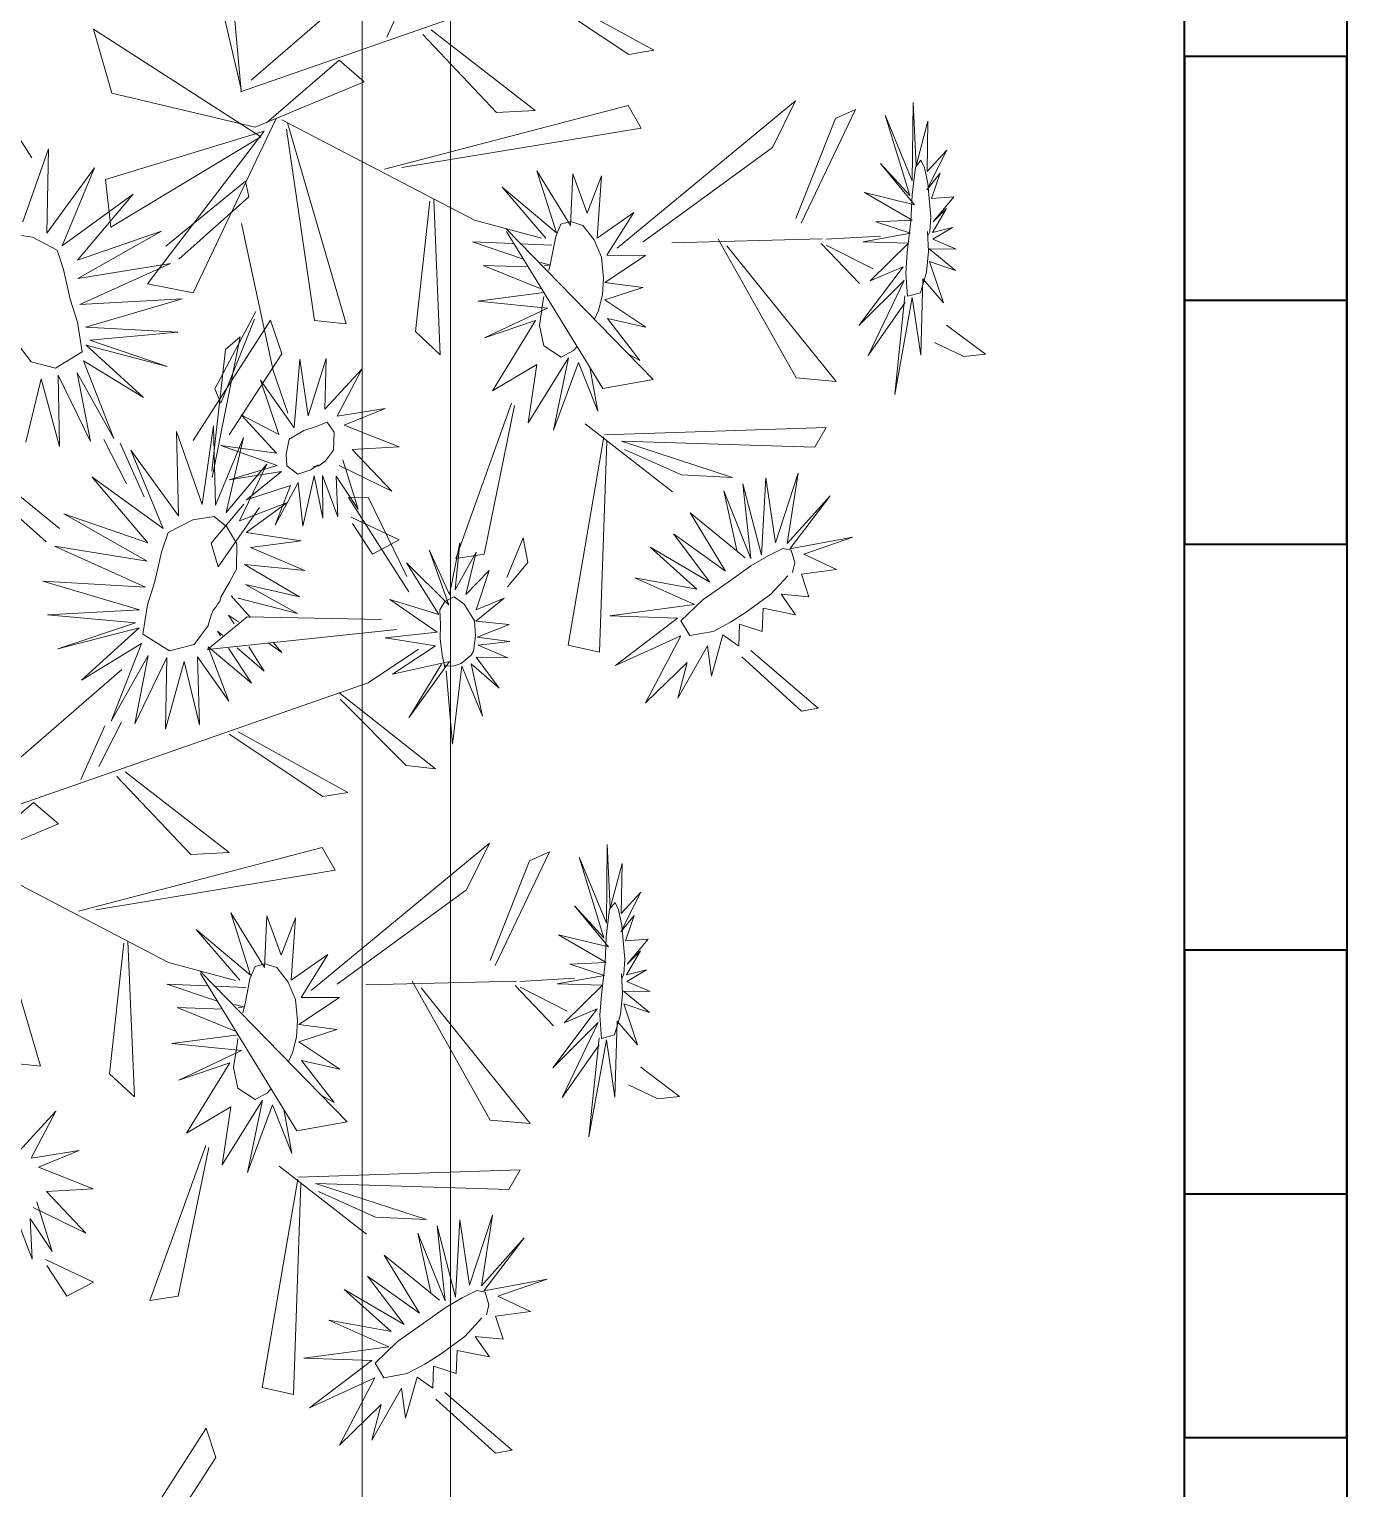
# Model space of a CAD drawing. Header units: inches. Extents: x -422522 to 22891, y -2973 to 414515.
# Drawn here: x 19936.92 to 19978.32, y 4500.09 to 4545.96 of the extents above; entities that cross this region are included whole.
import ezdxf

# ---------------------------------------------------------------- set-up
doc = ezdxf.new("R2010")
doc.units = ezdxf.units.IN
doc.header["$MEASUREMENT"] = 0
doc.layers.get('0').update_dxf_attribs({"lineweight": 40})
doc.layers.add('ARREDAMENTO', color=8, linetype='Continuous', lineweight=13)

msp = doc.modelspace()

# ---------------------------------------------------------------- linework, layer by layer
for p, q in [((19973.21722, 4417.46211), (19973.21722, 4557.85847)), ((19973.21722, 4537.44029), (19978.32267, 4537.44029)), ((19973.21722, 4509.36029), (19978.32267, 4509.36029))]:
    msp.add_line(p, q)
msp.add_lwpolyline([(19788.34874, 5106.85792), (19978.32267, 5106.68393), (19978.32267, 4396.68393), (19328.32267, 4396.68393)])
for points in [[(19973.21722, 4545.09847), (19973.21722, 4529.78211), (19978.32267, 4529.78211), (19978.32267, 4545.09847)], [(19973.21722, 4517.01847), (19973.21722, 4501.70211), (19978.32267, 4501.70211), (19978.32267, 4517.01847)]]:
    msp.add_lwpolyline(points, close=True)
at = {"layer": 'ARREDAMENTO', "linetype": 'Continuous'}
for p, q in [((19942.20789, 4549.9024, -27.27667), (19943.58, 4544.07642, -27.27667)), ((19943.57481, 4544.00945, -27.27667), (19943.1103, 4549.23961, -27.27667)), ((19949.44683, 4549.16571, -27.27667), (19943.89445, 4544.35514, -27.27667)), ((19957.18688, 4548.74042, -27.27667), (19943.55658, 4543.99067, -27.27667)), ((19948.15787, 4545.70863, -27.27667), (19948.9074, 4547.38864, -27.27667)), ((19955.76325, 4545.16586, -27.27667), (19952.81121, 4547.12621, -27.27667)), ((19953.0934, 4547.20532, -27.27667), (19956.54349, 4545.30063, -27.27667)), ((19938.94001, 4545.95888, -27.27667), (19939.51192, 4543.94738, -27.27667)), ((19944.20019, 4542.57983, -27.27667), (19938.94001, 4545.95888, -27.27667)), ((19949.54837, 4545.94437, -27.27667), (19952.81548, 4543.40706, -27.27667)), ((19937.00045, 4541.92005, -27.27667), (19934.57367, 4545.69979, -27.27667)), ((19951.60593, 4543.34599, -27.27667), (19949.28585, 4545.79631, -27.27667)), ((19946.66243, 4544.98253, -27.27667), (19944.37639, 4543.01759, -27.27667)), ((19947.44689, 4544.30863, -27.27667), (19946.66243, 4544.98253, -27.27667)), ((19956.54349, 4545.30063, -27.27667), (19955.76325, 4545.16586, -27.27667)), ((19944.02287, 4542.88331, -27.27667), (19947.44689, 4544.30863, -27.27667)), ((19939.51192, 4543.94738, -27.27667), (19944.02287, 4542.88331, -27.27667)), ((19960.99467, 4543.70553, -27.27667), (19955.3926, 4539.07869, -27.27667)), ((19960.27607, 4542.23788, -27.27667), (19960.99467, 4543.70553, -27.27667)), ((19964.69248, 4543.65924, -27.27667), (19964.66797, 4541.19129, -27.27667)), ((19964.79129, 4541.66475, -27.27667), (19964.69248, 4543.65924, -27.27667)), ((19944.67998, 4543.1557, -27.27667), (19942.07129, 4537.67897, -27.27667)), ((19955.73942, 4543.56434, -27.27667), (19948.07907, 4541.56488, -27.27667)), ((19952.81548, 4543.40706, -27.27667), (19951.60593, 4543.34599, -27.27667)), ((19956.14442, 4542.85242, -27.27667), (19955.73942, 4543.56434, -27.27667)), ((19962.25062, 4543.15352, -27.27667), (19961.01157, 4540.01594, -27.27667)), ((19961.1753, 4539.86173, -27.27667), (19962.88324, 4543.43453, -27.27667)), ((19962.88324, 4543.43453, -27.27667), (19962.25062, 4543.15352, -27.27667)), ((19963.81411, 4543.25936, -27.27667), (19964.5889, 4540.72927, -27.27667)), ((19964.66797, 4541.19129, -27.27667), (19963.81411, 4543.25936, -27.27667)), ((19944.29787, 4542.76097, -27.27667), (19939.31038, 4541.24125, -27.27667)), ((19940.63713, 4537.95855, -27.27667), (19944.29787, 4542.76097, -27.27667)), ((19950.90797, 4539.95761, -27.27667), (19944.8525, 4543.11535, -27.27667)), ((19945.88572, 4536.80367, -27.27667), (19945.00481, 4542.81385, -27.27667)), ((19945.02877, 4543.0141, -27.27667), (19946.88168, 4536.69944, -27.27667)), ((19948.62644, 4541.60999, -27.27667), (19956.14442, 4542.85242, -27.27667)), ((19965.16012, 4543.0703, -27.27667), (19964.79129, 4541.66475, -27.27667)), ((19965.13021, 4541.48903, -27.27667), (19965.16012, 4543.0703, -27.27667)), ((19939.47836, 4539.73938, -27.27667), (19944.20019, 4542.57983, -27.27667)), ((19956.20678, 4539.27462, -27.27667), (19960.27607, 4542.23788, -27.27667)), ((19937.52287, 4542.19637, -27.27667), (19936.7217, 4539.90428, -27.27667)), ((19937.46869, 4539.55129, -27.27667), (19937.52287, 4542.19637, -27.27667)), ((19965.1229, 4540.91692, -27.27667), (19965.75151, 4542.16294, -27.27667)), ((19965.75151, 4542.16294, -27.27667), (19965.13021, 4541.48903, -27.27667)), ((19938.96586, 4541.6077, -27.27667), (19937.46869, 4539.55129, -27.27667)), ((19937.95155, 4539.15085, -27.27667), (19938.96586, 4541.6077, -27.27667)), ((19952.86791, 4541.51402, -27.27667), (19953.48929, 4539.55859, -27.27667)), ((19953.92191, 4539.79395, -27.27667), (19952.86791, 4541.51402, -27.27667)), ((19953.99834, 4541.41641, -27.27667), (19953.92191, 4539.79395, -27.27667)), ((19954.44672, 4540.1815, -27.27667), (19953.99834, 4541.41641, -27.27667)), ((19954.8966, 4541.35665, -27.27667), (19954.44672, 4540.1815, -27.27667)), ((19954.76301, 4539.3951, -27.27667), (19954.8966, 4541.35665, -27.27667)), ((19963.67129, 4541.73671, -27.27667), (19964.73372, 4540.44416, -27.27667)), ((19964.5889, 4540.72927, -27.27667), (19963.67129, 4541.73671, -27.27667)), ((19965.5463, 4541.43183, -27.27667), (19965.1229, 4540.91692, -27.27667)), ((19965.27437, 4540.63625, -27.27667), (19965.5463, 4541.43183, -27.27667)), ((19939.31038, 4541.24125, -27.27667), (19939.47836, 4539.73938, -27.27667)), ((19943.70914, 4541.18743, -27.27667), (19941.20666, 4539.14733, -27.27667)), ((19943.82295, 4540.69095, -27.27667), (19943.70914, 4541.18743, -27.27667)), ((19951.77634, 4540.99618, -27.27667), (19953.15503, 4539.39534, -27.27667)), ((19953.48929, 4539.55859, -27.27667), (19951.77634, 4540.99618, -27.27667)), ((19940.18533, 4540.77257, -27.27667), (19937.95155, 4539.15085, -27.27667)), ((19938.42976, 4538.70284, -27.27667), (19940.18533, 4540.77257, -27.27667)), ((19941.62353, 4538.73505, -27.27667), (19943.82295, 4540.69095, -27.27667)), ((19949.05498, 4536.45671, -27.27667), (19949.50704, 4540.55807, -27.27667)), ((19949.62819, 4540.60932, -27.27667), (19949.83528, 4535.72921, -27.27667)), ((19963.1676, 4540.82461, -27.27667), (19964.65882, 4539.95703, -27.27667)), ((19964.73372, 4540.44416, -27.27667), (19963.1676, 4540.82461, -27.27667)), ((19965.97748, 4540.69128, -27.27667), (19965.27437, 4540.63625, -27.27667)), ((19965.32276, 4539.90552, -27.27667), (19965.97748, 4540.69128, -27.27667)), ((19950.90797, 4539.95761, -27.27667), (19953.01432, 4539.39, -27.27667)), ((19955.92026, 4540.20165, -27.27667), (19954.76301, 4539.3951, -27.27667)), ((19955.07386, 4538.85808, -27.27667), (19955.92026, 4540.20165, -27.27667)), ((19964.65882, 4539.95703, -27.27667), (19963.52304, 4539.90567, -27.27667)), ((19965.30282, 4539.56842, -27.27667), (19965.73848, 4540.32141, -27.27667)), ((19965.73848, 4540.32141, -27.27667), (19965.32276, 4539.90552, -27.27667)), ((19941.06997, 4539.61512, -27.27667), (19938.42976, 4538.70284, -27.27667)), ((19938.44951, 4538.12511, -27.27667), (19941.06997, 4539.61512, -27.27667)), ((19944.5842, 4535.23385, -27.27667), (19943.58747, 4539.85852, -27.27667)), ((19956.52617, 4534.95232, -27.27667), (19951.90531, 4539.68425, -27.27667)), ((19951.91599, 4539.60748, -27.27667), (19954.94507, 4534.66845, -27.27667)), ((19953.62794, 4539.83172, -27.27667), (19953.46166, 4539.44129, -27.27667)), ((19953.93769, 4539.91727, -27.27667), (19953.62794, 4539.83172, -27.27667)), ((19954.31767, 4539.79314, -27.27667), (19953.93769, 4539.91727, -27.27667)), ((19954.67199, 4539.33739, -27.27667), (19954.31767, 4539.79314, -27.27667)), ((19964.60852, 4539.54763, -27.27667), (19963.12196, 4539.2795, -27.27667)), ((19963.52304, 4539.90567, -27.27667), (19964.60852, 4539.54763, -27.27667)), ((19965.9272, 4539.72413, -27.27667), (19965.30282, 4539.56842, -27.27667)), ((19965.31129, 4539.35861, -27.27667), (19965.9272, 4539.72413, -27.27667)), ((19952.11347, 4539.22293, -27.27667), (19950.85119, 4539.27526, -27.27667)), ((19952.45032, 4538.73629, -27.27667), (19950.85119, 4539.27526, -27.27667)), ((19952.33252, 4539.21381, -27.27667), (19953.33561, 4539.17223, -27.27667)), ((19953.46166, 4539.44129, -27.27667), (19953.31414, 4538.65593, -27.27667)), ((19954.90177, 4538.79173, -27.27667), (19954.67199, 4539.33739, -27.27667)), ((19961.84017, 4539.37231, -27.27667), (19957.11145, 4539.2473, -27.27667)), ((19961.01595, 4535.00338, -27.27667), (19958.56796, 4539.36339, -27.27667)), ((19958.84449, 4539.15336, -27.27667), (19962.27078, 4534.8926, -27.27667)), ((19963.01136, 4537.96776, -27.27667), (19961.80382, 4539.2269, -27.27667)), ((19961.94779, 4539.35724, -27.27667), (19963.67097, 4539.45931, -27.27667)), ((19961.95872, 4539.17449, -27.27667), (19963.4402, 4538.42627, -27.27667)), ((19963.12196, 4539.2795, -27.27667), (19964.54744, 4539.23865, -27.27667)), ((19964.54744, 4539.23865, -27.27667), (19963.34254, 4538.0573, -27.27667)), ((19965.20145, 4539.05841, -27.27667), (19966.04174, 4539.04804, -27.27667)), ((19966.02712, 4538.38183, -27.27667), (19965.20145, 4539.05841, -27.27667)), ((19966.04174, 4539.04804, -27.27667), (19965.31129, 4539.35861, -27.27667)), ((19941.35791, 4538.59991, -27.27667), (19938.44951, 4538.12511, -27.27667)), ((19938.50461, 4537.30738, -27.27667), (19941.35791, 4538.59991, -27.27667)), ((19952.98303, 4538.63251, -27.27667), (19953.26246, 4538.5607, -27.27667)), ((19953.26246, 4538.5607, -27.27667), (19953.10231, 4538.52883, -27.27667)), ((19953.24402, 4538.37443, -27.27667), (19953.31414, 4538.65593, -27.27667)), ((19954.96214, 4538.13472, -27.27667), (19954.90177, 4538.79173, -27.27667)), ((19955.0013, 4538.00223, -27.27667), (19956.28574, 4538.85368, -27.27667)), ((19956.28574, 4538.85368, -27.27667), (19955.07386, 4538.85808, -27.27667)), ((19965.2137, 4538.65909, -27.27667), (19966.02712, 4538.38183, -27.27667)), ((19965.64528, 4537.36575, -27.27667), (19965.2137, 4538.65909, -27.27667)), ((19952.60206, 4538.48891, -27.27667), (19951.18362, 4538.53746, -27.27667)), ((19953.03031, 4537.79057, -27.27667), (19951.18362, 4538.53746, -27.27667)), ((19954.92752, 4537.60958, -27.27667), (19954.96214, 4538.13472, -27.27667)), ((19964.37845, 4538.49481, -27.27667), (19962.98568, 4536.64582, -27.27667)), ((19963.34254, 4538.0573, -27.27667), (19964.37845, 4538.49481, -27.27667)), ((19964.93609, 4535.71769, -27.27667), (19965.00433, 4538.11265, -27.27667)), ((19965.00433, 4538.11265, -27.27667), (19965.64528, 4537.36575, -27.27667)), ((19942.07129, 4537.67897, -27.27667), (19940.63713, 4537.95855, -27.27667)), ((19953.09431, 4537.68622, -27.27667), (19951.01573, 4537.41008, -27.27667)), ((19956.19511, 4537.84484, -27.27667), (19955.0013, 4538.00223, -27.27667)), ((19955.00864, 4537.45886, -27.27667), (19956.19511, 4537.84484, -27.27667)), ((19962.98568, 4536.64582, -27.27667), (19964.41299, 4538.06387, -27.27667)), ((19964.41299, 4538.06387, -27.27667), (19963.28427, 4535.71141, -27.27667)), ((19941.72849, 4537.49015, -27.27667), (19938.50461, 4537.30738, -27.27667)), ((19938.69372, 4536.59448, -27.27667), (19941.72849, 4537.49015, -27.27667)), ((19951.01573, 4537.41008, -27.27667), (19953.20048, 4537.19075, -27.27667)), ((19953.20048, 4537.19075, -27.27667), (19951.22939, 4536.25815, -27.27667)), ((19953.06095, 4537.38584, -27.27667), (19952.9546, 4536.6522, -27.27667)), ((19953.08705, 4537.5628, -27.27667), (19953.06095, 4537.38584, -27.27667)), ((19954.80271, 4537.11631, -27.27667), (19954.92752, 4537.60958, -27.27667)), ((19956.29008, 4536.59759, -27.27667), (19955.00864, 4537.45886, -27.27667)), ((19963.28427, 4535.71141, -27.27667), (19964.44574, 4537.3692, -27.27667)), ((19964.43766, 4537.58393, -27.27667), (19964.11622, 4534.47663, -27.27667)), ((19964.11622, 4534.47663, -27.27667), (19964.66818, 4537.5262, -27.27667)), ((19964.66818, 4537.5262, -27.27667), (19964.93609, 4535.71769, -27.27667)), ((19942.07288, 4533.03997, -27.27667), (19944.49966, 4536.81971, -27.27667)), ((19944.0336, 4537.08885, -27.27667), (19942.74929, 4534.6621, -27.27667)), ((19942.94004, 4534.2094, -27.27667), (19943.99822, 4536.84899, -27.27667)), ((19944.49966, 4536.81971, -27.27667), (19944.85217, 4535.75487, -27.27667)), ((19946.88168, 4536.69944, -27.27667), (19945.88572, 4536.80367, -27.27667)), ((19951.22939, 4536.25815, -27.27667), (19952.83047, 4536.80625, -27.27667)), ((19952.83047, 4536.80625, -27.27667), (19951.47771, 4534.59558, -27.27667)), ((19954.67852, 4536.84437, -27.27667), (19954.80271, 4537.11631, -27.27667)), ((19955.08668, 4536.87016, -27.27667), (19956.29008, 4536.59759, -27.27667)), ((19956.10996, 4535.5509, -27.27667), (19955.08668, 4536.87016, -27.27667)), ((19941.58444, 4536.43476, -27.27667), (19938.69372, 4536.59448, -27.27667)), ((19938.81749, 4536.18643, -27.27667), (19941.58444, 4536.43476, -27.27667)), ((19943.54516, 4536.29047, -27.27667), (19942.66591, 4531.87697, -27.27667)), ((19943.08248, 4535.89081, -27.27667), (19943.54516, 4536.29047, -27.27667)), ((19949.83528, 4535.72921, -27.27667), (19949.05498, 4536.45671, -27.27667)), ((19952.9546, 4536.6522, -27.27667), (19953.08411, 4536.00965, -27.27667)), ((19965.74668, 4536.66423, -27.27667), (19966.96413, 4535.74792, -27.27667)), ((19938.7041, 4536.02946, -27.27667), (19941.25736, 4535.36526, -27.27667)), ((19940.51352, 4534.38455, -27.27667), (19938.7041, 4536.02946, -27.27667)), ((19941.25736, 4535.36526, -27.27667), (19938.81749, 4536.18643, -27.27667)), ((19942.65918, 4532.07183, -27.27667), (19943.08248, 4535.89081, -27.27667)), ((19953.08411, 4536.00965, -27.27667), (19953.63167, 4535.65345, -27.27667)), ((19953.63167, 4535.65345, -27.27667), (19954.01896, 4535.86244, -27.27667)), ((19954.13409, 4535.99075, -27.27667), (19954.01896, 4535.86244, -27.27667)), ((19966.28888, 4535.67224, -27.27667), (19965.361, 4536.11475, -27.27667)), ((19938.62508, 4535.53822, -27.27667), (19940.51352, 4534.38455, -27.27667)), ((19939.57573, 4533.09916, -27.27667), (19938.62508, 4535.53822, -27.27667)), ((19944.85217, 4535.75487, -27.27667), (19943.19875, 4533.20857, -27.27667)), ((19945.24809, 4533.43757, -27.27667), (19945.42313, 4535.58651, -27.27667)), ((19945.42313, 4535.58651, -27.27667), (19945.68676, 4533.80766, -27.27667)), ((19945.68676, 4533.80766, -27.27667), (19946.24494, 4535.61033, -27.27667)), ((19946.24494, 4535.61033, -27.27667), (19946.20505, 4534.01677, -27.27667)), ((19951.47771, 4534.59558, -27.27667), (19952.86511, 4535.41916, -27.27667)), ((19952.59973, 4533.59229, -27.27667), (19953.86488, 4535.6304, -27.27667)), ((19952.86511, 4535.41916, -27.27667), (19952.59973, 4533.59229, -27.27667)), ((19953.86488, 4535.6304, -27.27667), (19953.39163, 4533.3566, -27.27667)), ((19953.39163, 4533.3566, -27.27667), (19954.17496, 4535.48185, -27.27667)), ((19954.17496, 4535.48185, -27.27667), (19954.78635, 4533.95546, -27.27667)), ((19955.73728, 4535.76019, -27.27667), (19956.10996, 4535.5509, -27.27667)), ((19966.96413, 4535.74792, -27.27667), (19966.28888, 4535.67224, -27.27667)), ((19936.80667, 4532.98545, -27.27667), (19937.28858, 4534.96977, -27.27667)), ((19937.28858, 4534.96977, -27.27667), (19937.87174, 4532.84572, -27.27667)), ((19937.83129, 4535.09267, -27.27667), (19938.83811, 4533.00826, -27.27667)), ((19937.87174, 4532.84572, -27.27667), (19937.83129, 4535.09267, -27.27667)), ((19938.42027, 4535.15857, -27.27667), (19939.57573, 4533.09916, -27.27667)), ((19938.83811, 4533.00826, -27.27667), (19938.42027, 4535.15857, -27.27667)), ((19944.18393, 4534.9281, -27.27667), (19945.24809, 4533.43757, -27.27667)), ((19944.76258, 4533.21919, -27.27667), (19944.18393, 4534.9281, -27.27667)), ((19944.5842, 4535.23385, -27.27667), (19945.04113, 4533.89824, -27.27667)), ((19946.20505, 4534.01677, -27.27667), (19947.36571, 4535.28078, -27.27667)), ((19947.36571, 4535.28078, -27.27667), (19946.59019, 4533.80504, -27.27667)), ((19954.53171, 4535.34246, -27.27667), (19954.78635, 4533.95546, -27.27667)), ((19954.94507, 4534.66845, -27.27667), (19956.52617, 4534.95232, -27.27667)), ((19962.27078, 4534.8926, -27.27667), (19961.01595, 4535.00338, -27.27667)), ((19942.74929, 4534.6621, -27.27667), (19942.94004, 4534.2094, -27.27667)), ((19946.59019, 4533.80504, -27.27667), (19948.09816, 4534.04506, -27.27667)), ((19948.09816, 4534.04506, -27.27667), (19946.8189, 4533.51782, -27.27667)), ((19950.32631, 4529.33157, -27.27667), (19952.07676, 4534.208, -27.27667)), ((19952.17193, 4534.13997, -27.27667), (19951.21516, 4529.46473, -27.27667)), ((19943.58096, 4533.84304, -27.27667), (19944.76258, 4533.21919, -27.27667)), ((19944.68357, 4532.63253, -27.27667), (19943.58096, 4533.84304, -27.27667)), ((19946.8189, 4533.51782, -27.27667), (19948.54004, 4532.83859, -27.27667)), ((19957.1316, 4531.41756, -27.27667), (19954.38581, 4533.55729, -27.27667)), ((19939.97073, 4531.67461, -27.27667), (19939.26016, 4533.06796, -27.27667)), ((19941.55045, 4533.31629, -27.27667), (19942.35163, 4531.0242, -27.27667)), ((19941.60464, 4530.67121, -27.27667), (19941.55045, 4533.31629, -27.27667)), ((19942.35163, 4531.0242, -27.27667), (19942.71062, 4533.49576, -27.27667)), ((19942.71062, 4533.49576, -27.27667), (19942.76851, 4531.00539, -27.27667)), ((19942.76851, 4531.00539, -27.27667), (19943.6526, 4533.12625, -27.27667)), ((19943.6526, 4533.12625, -27.27667), (19943.11056, 4530.77675, -27.27667)), ((19954.97322, 4533.14801, -27.27667), (19953.85441, 4526.59897, -27.27667)), ((19954.99508, 4533.21364, -27.27667), (19961.9574, 4533.44151, -27.27667)), ((19961.9574, 4533.44151, -27.27667), (19961.60812, 4532.82189, -27.27667)), ((19940.52947, 4531.26662, -27.27667), (19939.77994, 4532.94663, -27.27667)), ((19940.10746, 4532.72762, -27.27667), (19941.60464, 4530.67121, -27.27667)), ((19941.12178, 4530.27077, -27.27667), (19940.10746, 4532.72762, -27.27667)), ((19942.93699, 4532.87574, -27.27667), (19944.68357, 4532.63253, -27.27667)), ((19944.71221, 4532.24625, -27.27667), (19942.93699, 4532.87574, -27.27667)), ((19948.54004, 4532.83859, -27.27667), (19947.06955, 4532.75727, -27.27667)), ((19947.06955, 4532.75727, -27.27667), (19948.31504, 4531.44806, -27.27667)), ((19954.83325, 4526.38153, -27.27667), (19955.06371, 4533.01964, -27.27667)), ((19955.53156, 4533.01031, -27.27667), (19959.01638, 4531.87772, -27.27667)), ((19961.60812, 4532.82189, -27.27667), (19955.53156, 4533.01031, -27.27667)), ((19957.41587, 4531.95466, -27.27667), (19955.62043, 4532.75419, -27.27667)), ((19935.36418, 4532.30735, -27.27667), (19937.86667, 4530.26725, -27.27667)), ((19943.11056, 4530.77675, -27.27667), (19944.38291, 4532.29485, -27.27667)), ((19943.19695, 4531.80464, -27.27667), (19944.71221, 4532.24625, -27.27667)), ((19944.38291, 4532.29485, -27.27667), (19943.52536, 4530.5155, -27.27667)), ((19948.31504, 4531.44806, -27.27667), (19946.65369, 4532.25062, -27.27667)), ((19946.76799, 4532.43034, -27.27667), (19947.24998, 4530.87715, -27.27667)), ((19937.4498, 4529.85497, -27.27667), (19935.25038, 4531.81086, -27.27667)), ((19938.888, 4531.89249, -27.27667), (19941.12178, 4530.27077, -27.27667)), ((19940.64357, 4529.82276, -27.27667), (19938.888, 4531.89249, -27.27667)), ((19944.84839, 4532.0605, -27.27667), (19943.19695, 4531.80464, -27.27667)), ((19943.75063, 4531.17557, -27.27667), (19944.84839, 4532.0605, -27.27667)), ((19945.37396, 4531.71661, -27.27667), (19944.65046, 4530.37148, -27.27667)), ((19945.51851, 4530.34454, -27.27667), (19945.37396, 4531.71661, -27.27667)), ((19945.87553, 4531.92702, -27.27667), (19945.51851, 4530.34454, -27.27667)), ((19946.14853, 4530.59206, -27.27667), (19945.87553, 4531.92702, -27.27667)), ((19946.13543, 4531.93369, -27.27667), (19946.14853, 4530.59206, -27.27667)), ((19946.62053, 4530.6363, -27.27667), (19946.13543, 4531.93369, -27.27667)), ((19946.56069, 4531.91423, -27.27667), (19946.62053, 4530.6363, -27.27667)), ((19947.24998, 4530.87715, -27.27667), (19946.56069, 4531.91423, -27.27667)), ((19959.01638, 4531.87772, -27.27667), (19957.41587, 4531.95466, -27.27667)), ((19960.06035, 4531.86326, -27.27667), (19959.92756, 4529.43346, -27.27667)), ((19960.37174, 4529.81735, -27.27667), (19960.06035, 4531.86326, -27.27667)), ((19961.08628, 4532.01275, -27.27667), (19960.37174, 4529.81735, -27.27667)), ((19960.74099, 4529.79366, -27.27667), (19961.08628, 4532.01275, -27.27667)), ((19945.12389, 4531.62148, -27.27667), (19943.75063, 4531.17557, -27.27667)), ((19944.65046, 4530.37148, -27.27667), (19945.12389, 4531.62148, -27.27667)), ((19947.56583, 4531.25971, -27.27667), (19946.94566, 4531.24722, -27.27667)), ((19946.94566, 4531.24722, -27.27667), (19948.84884, 4528.27681, -27.27667)), ((19948.78644, 4528.76671, -27.27667), (19947.56583, 4531.25971, -27.27667)), ((19958.74214, 4531.45261, -27.27667), (19959.15411, 4529.58812, -27.27667)), ((19959.59751, 4529.32465, -27.27667), (19958.74214, 4531.45261, -27.27667)), ((19959.34687, 4531.67462, -27.27667), (19959.59751, 4529.32465, -27.27667)), ((19959.92756, 4529.43346, -27.27667), (19959.34687, 4531.67462, -27.27667)), ((19962.08224, 4531.29804, -27.27667), (19960.74099, 4529.79366, -27.27667)), ((19960.82124, 4529.63305, -27.27667), (19962.08224, 4531.29804, -27.27667)), ((19942.63256, 4529.81387, -27.27667), (19943.66436, 4531.03409, -27.27667)), ((19944.1498, 4530.92906, -27.27667), (19942.85091, 4529.06941, -27.27667)), ((19943.52536, 4530.5155, -27.27667), (19945.00782, 4531.07418, -27.27667)), ((19945.00782, 4531.07418, -27.27667), (19943.73954, 4530.14855, -27.27667)), ((19938.00336, 4530.73504, -27.27667), (19940.64357, 4529.82276, -27.27667)), ((19940.62381, 4529.24503, -27.27667), (19938.00336, 4530.73504, -27.27667)), ((19947.03789, 4530.62417, -27.27667), (19948.54745, 4529.91423, -27.27667)), ((19947.70953, 4529.4672, -27.27667), (19947.08156, 4530.4322, -27.27667)), ((19957.68632, 4530.75769, -27.27667), (19958.79412, 4528.93378, -27.27667)), ((19959.41961, 4529.34341, -27.27667), (19957.68632, 4530.75769, -27.27667)), ((19943.73954, 4530.14855, -27.27667), (19945.45964, 4529.88705, -27.27667)), ((19945.45964, 4529.88705, -27.27667), (19943.87001, 4529.67357, -27.27667)), ((19948.54745, 4529.91423, -27.27667), (19947.70953, 4529.4672, -27.27667)), ((19952.44483, 4529.97847, -27.27667), (19951.92972, 4528.7317, -27.27667)), ((19952.58569, 4529.20628, -27.27667), (19952.44483, 4529.97847, -27.27667)), ((19957.15919, 4530.1014, -27.27667), (19958.30922, 4528.58299, -27.27667)), ((19958.79412, 4528.93378, -27.27667), (19957.15919, 4530.1014, -27.27667)), ((19962.80422, 4530.00214, -27.27667), (19960.82124, 4529.63305, -27.27667)), ((19961.2597, 4529.46463, -27.27667), (19962.80422, 4530.00214, -27.27667)), ((19937.71541, 4529.71983, -27.27667), (19940.62381, 4529.24503, -27.27667)), ((19940.56872, 4528.4273, -27.27667), (19937.71541, 4529.71983, -27.27667)), ((19942.85091, 4529.06941, -27.27667), (19942.63256, 4529.81387, -27.27667)), ((19943.87001, 4529.67357, -27.27667), (19945.57918, 4528.94819, -27.27667)), ((19949.48895, 4529.60474, -27.27667), (19950.10307, 4527.87399, -27.27667)), ((19950.12185, 4528.19617, -27.27667), (19949.48895, 4529.60474, -27.27667)), ((19950.44614, 4529.82433, -27.27667), (19950.12185, 4528.19617, -27.27667)), ((19950.30017, 4528.34168, -27.27667), (19950.44614, 4529.82433, -27.27667)), ((19950.96748, 4529.52989, -27.27667), (19950.30017, 4528.34168, -27.27667)), ((19951.21516, 4529.46473, -27.27667), (19950.32631, 4529.33157, -27.27667)), ((19950.63484, 4528.19126, -27.27667), (19950.96748, 4529.52989, -27.27667)), ((19956.42762, 4529.68013, -27.27667), (19957.90231, 4528.3606, -27.27667)), ((19958.30922, 4528.58299, -27.27667), (19956.42762, 4529.68013, -27.27667)), ((19960.13622, 4529.41232, -27.27667), (19959.5987, 4529.10044, -27.27667)), ((19960.59956, 4529.64529, -27.27667), (19960.13622, 4529.41232, -27.27667)), ((19960.86123, 4529.5901, -27.27667), (19960.59956, 4529.64529, -27.27667)), ((19960.97919, 4529.19759, -27.27667), (19960.86123, 4529.5901, -27.27667)), ((19962.28639, 4528.98661, -27.27667), (19961.2597, 4529.46463, -27.27667)), ((19943.68607, 4529.13545, -27.27667), (19945.41496, 4528.12554, -27.27667)), ((19945.57918, 4528.94819, -27.27667), (19943.68607, 4529.13545, -27.27667)), ((19948.77048, 4529.19232, -27.27667), (19949.79455, 4527.56423, -27.27667)), ((19950.10307, 4527.87399, -27.27667), (19948.77048, 4529.19232, -27.27667)), ((19951.36789, 4528.95107, -27.27667), (19950.63484, 4528.19126, -27.27667)), ((19950.96259, 4527.71265, -27.27667), (19951.36789, 4528.95107, -27.27667)), ((19951.9485, 4528.43385, -27.27667), (19952.58569, 4529.20628, -27.27667)), ((19959.5987, 4529.10044, -27.27667), (19958.87869, 4528.58867, -27.27667)), ((19960.8993, 4528.88501, -27.27667), (19960.97919, 4529.19759, -27.27667)), ((19961.18634, 4528.83791, -27.27667), (19962.28639, 4528.98661, -27.27667)), ((19937.34484, 4528.61007, -27.27667), (19940.56872, 4528.4273, -27.27667)), ((19940.37961, 4527.7144, -27.27667), (19937.34484, 4528.61007, -27.27667)), ((19943.71259, 4528.50678, -27.27667), (19945.34896, 4527.59847, -27.27667)), ((19945.41496, 4528.12554, -27.27667), (19943.71259, 4528.50678, -27.27667)), ((19955.95085, 4528.71617, -27.27667), (19957.82783, 4527.87835, -27.27667)), ((19957.90231, 4528.3606, -27.27667), (19955.95085, 4528.71617, -27.27667)), ((19958.87869, 4528.58867, -27.27667), (19958.10028, 4528.04148, -27.27667)), ((19960.22196, 4528.20553, -27.27667), (19960.75559, 4528.78668, -27.27667)), ((19961.42154, 4528.12249, -27.27667), (19961.18634, 4528.83791, -27.27667)), ((19943.8714, 4527.47684, -27.27667), (19943.25876, 4528.15802, -27.27667)), ((19945.34896, 4527.59847, -27.27667), (19943.47865, 4528.08036, -27.27667)), ((19948.24798, 4528.03777, -27.27667), (19949.73307, 4527.01128, -27.27667)), ((19949.79455, 4527.56423, -27.27667), (19948.24798, 4528.03777, -27.27667)), ((19950.2706, 4528.11995, -27.27667), (19949.98126, 4527.978, -27.27667)), ((19950.58104, 4527.89668, -27.27667), (19950.2706, 4528.11995, -27.27667)), ((19950.94724, 4527.35531, -27.27667), (19951.83862, 4528.08296, -27.27667)), ((19951.83862, 4528.08296, -27.27667), (19950.96259, 4527.71265, -27.27667)), ((19958.10028, 4528.04148, -27.27667), (19957.39864, 4527.36884, -27.27667)), ((19959.44815, 4527.63811, -27.27667), (19960.22196, 4528.20553, -27.27667)), ((19960.54969, 4528.20504, -27.27667), (19961.42154, 4528.12249, -27.27667)), ((19961.00085, 4527.56247, -27.27667), (19960.54969, 4528.20504, -27.27667)), ((19937.48889, 4527.55468, -27.27667), (19940.37961, 4527.7144, -27.27667)), ((19940.25584, 4527.30635, -27.27667), (19937.48889, 4527.55468, -27.27667)), ((19943.35423, 4527.2756, -27.27667), (19943.17823, 4527.55123, -27.27667)), ((19943.49009, 4527.33359, -27.27667), (19943.17823, 4527.55123, -27.27667)), ((19949.98126, 4527.978, -27.27667), (19949.82492, 4527.71625, -27.27667)), ((19949.82492, 4527.71625, -27.27667), (19949.8384, 4527.25215, -27.27667)), ((19950.91112, 4527.36812, -27.27667), (19950.58104, 4527.89668, -27.27667)), ((19957.82783, 4527.87835, -27.27667), (19955.15937, 4527.52268, -27.27667)), ((19958.96016, 4527.32745, -27.27667), (19959.44815, 4527.63811, -27.27667)), ((19959.95191, 4527.03636, -27.27667), (19959.98376, 4527.76591, -27.27667)), ((19959.98376, 4527.76591, -27.27667), (19961.00085, 4527.56247, -27.27667)), ((19937.81597, 4526.48518, -27.27667), (19940.25584, 4527.30635, -27.27667)), ((19940.36923, 4527.14938, -27.27667), (19937.81597, 4526.48518, -27.27667)), ((19938.55981, 4525.50447, -27.27667), (19940.36923, 4527.14938, -27.27667)), ((19943.76825, 4527.49874, -27.27667), (19942.51715, 4526.47077, -27.27667)), ((19942.51715, 4526.47077, -27.27667), (19948.47255, 4527.0934, -27.27667)), ((19947.98654, 4527.4073, -27.27667), (19943.76825, 4527.49874, -27.27667)), ((19949.8384, 4527.25215, -27.27667), (19949.83495, 4526.80919, -27.27667)), ((19950.94306, 4526.90245, -27.27667), (19950.91112, 4527.36812, -27.27667)), ((19951.9966, 4527.24898, -27.27667), (19950.94724, 4527.35531, -27.27667)), ((19950.99531, 4526.85864, -27.27667), (19951.9966, 4527.24898, -27.27667)), ((19955.15937, 4527.52268, -27.27667), (19957.29378, 4527.45176, -27.27667)), ((19957.29378, 4527.45176, -27.27667), (19955.34159, 4525.9648, -27.27667)), ((19957.39864, 4527.36884, -27.27667), (19957.67803, 4526.90408, -27.27667)), ((19958.41192, 4527.03633, -27.27667), (19958.96016, 4527.32745, -27.27667)), ((19959.21722, 4526.57549, -27.27667), (19959.23374, 4527.26633, -27.27667)), ((19959.23374, 4527.26633, -27.27667), (19959.95191, 4527.03636, -27.27667)), ((19940.44825, 4526.65814, -27.27667), (19938.55981, 4525.50447, -27.27667)), ((19939.4976, 4524.21908, -27.27667), (19940.44825, 4526.65814, -27.27667)), ((19942.93158, 4526.90172, -27.27667), (19942.83778, 4527.04545, -27.27667)), ((19943.00243, 4526.90415, -27.27667), (19942.83778, 4527.04545, -27.27667)), ((19944.43046, 4526.67707, -27.27667), (19944.86093, 4526.37648, -27.27667)), ((19944.58394, 4526.68454, -27.27667), (19944.86093, 4526.37648, -27.27667)), ((19949.73307, 4527.01128, -27.27667), (19948.09859, 4526.82935, -27.27667)), ((19948.09859, 4526.82935, -27.27667), (19949.68163, 4526.58701, -27.27667)), ((19949.83495, 4526.80919, -27.27667), (19949.89411, 4526.29665, -27.27667)), ((19950.87429, 4526.41484, -27.27667), (19950.94306, 4526.90245, -27.27667)), ((19952.02351, 4526.71906, -27.27667), (19950.99531, 4526.85864, -27.27667)), ((19951.02491, 4526.60235, -27.27667), (19952.02351, 4526.71906, -27.27667)), ((19955.34159, 4525.9648, -27.27667), (19957.39332, 4526.90124, -27.27667)), ((19957.39332, 4526.90124, -27.27667), (19956.28337, 4524.79123, -27.27667)), ((19957.67803, 4526.90408, -27.27667), (19958.41192, 4527.03633, -27.27667)), ((19958.35857, 4525.63119, -27.27667), (19958.7189, 4526.92787, -27.27667)), ((19958.7189, 4526.92787, -27.27667), (19959.21722, 4526.57549, -27.27667)), ((19940.65306, 4526.27848, -27.27667), (19939.4976, 4524.21908, -27.27667)), ((19940.23522, 4524.12817, -27.27667), (19940.65306, 4526.27848, -27.27667)), ((19941.24204, 4526.21259, -27.27667), (19940.23522, 4524.12817, -27.27667)), ((19941.20159, 4523.96564, -27.27667), (19941.24204, 4526.21259, -27.27667)), ((19942.20629, 4526.23889, -27.27667), (19942.26665, 4524.10537, -27.27667)), ((19943.18616, 4524.84919, -27.27667), (19942.20629, 4526.23889, -27.27667)), ((19942.53996, 4526.54981, -27.27667), (19943.18616, 4524.84919, -27.27667)), ((19943.90714, 4525.40629, -27.27667), (19942.53996, 4526.54981, -27.27667)), ((19943.18492, 4526.51335, -27.27667), (19943.90714, 4525.40629, -27.27667)), ((19943.45252, 4526.51789, -27.27667), (19944.30479, 4525.78638, -27.27667)), ((19943.81652, 4526.55132, -27.27667), (19944.30479, 4525.78638, -27.27667)), ((19947.57287, 4525.41832, -27.27667), (19949.15245, 4526.4747, -27.27667)), ((19949.68163, 4526.58701, -27.27667), (19948.33842, 4525.69532, -27.27667)), ((19949.89411, 4526.29665, -27.27667), (19949.98019, 4525.89164, -27.27667)), ((19950.49202, 4526.0312, -27.27667), (19950.80244, 4526.286, -27.27667)), ((19950.80244, 4526.286, -27.27667), (19950.87429, 4526.41484, -27.27667)), ((19950.96458, 4526.22357, -27.27667), (19951.95899, 4526.2062, -27.27667)), ((19951.68697, 4525.25129, -27.27667), (19950.96458, 4526.22357, -27.27667)), ((19951.95899, 4526.2062, -27.27667), (19951.02491, 4526.60235, -27.27667)), ((19953.85441, 4526.59897, -27.27667), (19954.83325, 4526.38153, -27.27667)), ((19957.30308, 4524.9412, -27.27667), (19958.23439, 4526.582, -27.27667)), ((19958.23439, 4526.582, -27.27667), (19958.35857, 4525.63119, -27.27667)), ((19961.18285, 4524.53491, -27.27667), (19959.30672, 4526.23661, -27.27667)), ((19959.59002, 4526.43699, -27.27667), (19961.70888, 4524.62885, -27.27667)), ((19939.83282, 4525.84361, -27.27667), (19934.28044, 4521.03304, -27.27667)), ((19941.78475, 4526.08969, -27.27667), (19941.20159, 4523.96564, -27.27667)), ((19942.26665, 4524.10537, -27.27667), (19941.78475, 4526.08969, -27.27667)), ((19948.33842, 4525.69532, -27.27667), (19950.12546, 4526.08948, -27.27667)), ((19950.12546, 4526.08948, -27.27667), (19948.85028, 4524.32107, -27.27667)), ((19948.85028, 4524.32107, -27.27667), (19949.87146, 4526.00465, -27.27667)), ((19949.95136, 4525.99845, -27.27667), (19950.05819, 4525.94031, -27.27667)), ((19950.01634, 4525.79914, -27.27667), (19950.22126, 4523.49766, -27.27667)), ((19950.05819, 4525.94031, -27.27667), (19950.27567, 4525.95333, -27.27667)), ((19950.22126, 4523.49766, -27.27667), (19950.51008, 4525.9451, -27.27667)), ((19950.27567, 4525.95333, -27.27667), (19950.49202, 4526.0312, -27.27667)), ((19950.51008, 4525.9451, -27.27667), (19951.16104, 4524.37088, -27.27667)), ((19950.80629, 4526.01678, -27.27667), (19951.68697, 4525.25129, -27.27667)), ((19951.16104, 4524.37088, -27.27667), (19950.80629, 4526.01678, -27.27667)), ((19956.28337, 4524.79123, -27.27667), (19957.59432, 4526.06393, -27.27667)), ((19957.59432, 4526.06393, -27.27667), (19957.30308, 4524.9412, -27.27667)), ((19947.57287, 4525.41832, -27.27667), (19933.94256, 4520.66857, -27.27667)), ((19946.64606, 4525.11969, -27.27667), (19949.68966, 4522.72106, -27.27667)), ((19948.76025, 4522.82013, -27.27667), (19946.68817, 4524.9076, -27.27667)), ((19961.70888, 4524.62885, -27.27667), (19961.18285, 4524.53491, -27.27667)), ((19938.54386, 4522.38653, -27.27667), (19939.29339, 4524.06654, -27.27667)), ((19939.1026, 4522.79452, -27.27667), (19939.81316, 4524.18788, -27.27667)), ((19943.47939, 4523.88323, -27.27667), (19946.92948, 4521.97853, -27.27667)), ((19946.14924, 4521.84377, -27.27667), (19943.1972, 4523.80411, -27.27667)), ((19939.93436, 4522.62228, -27.27667), (19943.20147, 4520.08496, -27.27667)), ((19949.68966, 4522.72106, -27.27667), (19948.76025, 4522.82013, -27.27667)), ((19941.99192, 4520.0239, -27.27667), (19939.67184, 4522.47422, -27.27667)), ((19937.04842, 4521.66043, -27.27667), (19934.76238, 4519.69549, -27.27667)), ((19937.83288, 4520.98654, -27.27667), (19937.04842, 4521.66043, -27.27667)), ((19946.92948, 4521.97853, -27.27667), (19946.14924, 4521.84377, -27.27667)), ((19934.40886, 4519.56121, -27.27667), (19937.83288, 4520.98654, -27.27667)), ((19946.1254, 4520.24224, -27.27667), (19938.46506, 4518.24279, -27.27667)), ((19951.38066, 4520.38344, -27.27667), (19945.77859, 4515.75659, -27.27667)), ((19946.53041, 4519.53033, -27.27667), (19946.1254, 4520.24224, -27.27667)), ((19950.66206, 4518.91578, -27.27667), (19951.38066, 4520.38344, -27.27667)), ((19955.07846, 4520.33715, -27.27667), (19955.05395, 4517.8692, -27.27667)), ((19955.17728, 4518.34266, -27.27667), (19955.07846, 4520.33715, -27.27667)), ((19941.29395, 4516.63551, -27.27667), (19935.23849, 4519.79325, -27.27667)), ((19943.20147, 4520.08496, -27.27667), (19941.99192, 4520.0239, -27.27667)), ((19952.63661, 4519.83143, -27.27667), (19951.39755, 4516.69384, -27.27667)), ((19951.56129, 4516.53964, -27.27667), (19953.26922, 4520.11244, -27.27667)), ((19953.26922, 4520.11244, -27.27667), (19952.63661, 4519.83143, -27.27667)), ((19954.2001, 4519.93727, -27.27667), (19954.97488, 4517.40718, -27.27667)), ((19955.05395, 4517.8692, -27.27667), (19954.2001, 4519.93727, -27.27667)), ((19935.41476, 4519.69201, -27.27667), (19937.26767, 4513.37735, -27.27667)), ((19939.01242, 4518.2879, -27.27667), (19946.53041, 4519.53033, -27.27667)), ((19955.54611, 4519.7482, -27.27667), (19955.17728, 4518.34266, -27.27667)), ((19955.5162, 4518.16694, -27.27667), (19955.54611, 4519.7482, -27.27667)), ((19946.59277, 4515.95253, -27.27667), (19950.66206, 4518.91578, -27.27667)), ((19955.50888, 4517.59482, -27.27667), (19956.1375, 4518.84085, -27.27667)), ((19956.1375, 4518.84085, -27.27667), (19955.5162, 4518.16694, -27.27667)), ((19954.05728, 4518.41462, -27.27667), (19955.11971, 4517.12206, -27.27667)), ((19954.97488, 4517.40718, -27.27667), (19954.05728, 4518.41462, -27.27667)), ((19943.2539, 4518.19193, -27.27667), (19943.87528, 4516.2365, -27.27667)), ((19944.3079, 4516.47186, -27.27667), (19943.2539, 4518.19193, -27.27667)), ((19944.38432, 4518.09432, -27.27667), (19944.3079, 4516.47186, -27.27667)), ((19944.83271, 4516.85941, -27.27667), (19944.38432, 4518.09432, -27.27667)), ((19945.28259, 4518.03455, -27.27667), (19944.83271, 4516.85941, -27.27667)), ((19945.149, 4516.07301, -27.27667), (19945.28259, 4518.03455, -27.27667)), ((19955.93228, 4518.10973, -27.27667), (19955.50888, 4517.59482, -27.27667)), ((19955.66035, 4517.31415, -27.27667), (19955.93228, 4518.10973, -27.27667)), ((19942.16233, 4517.67408, -27.27667), (19943.54102, 4516.07325, -27.27667)), ((19943.87528, 4516.2365, -27.27667), (19942.16233, 4517.67408, -27.27667)), ((19953.55359, 4517.50251, -27.27667), (19955.0448, 4516.63493, -27.27667)), ((19955.11971, 4517.12206, -27.27667), (19953.55359, 4517.50251, -27.27667)), ((19939.44097, 4513.13462, -27.27667), (19939.89303, 4517.23597, -27.27667)), ((19940.01418, 4517.28722, -27.27667), (19940.22127, 4512.40712, -27.27667)), ((19956.36347, 4517.36919, -27.27667), (19955.66035, 4517.31415, -27.27667)), ((19955.70875, 4516.58343, -27.27667), (19956.36347, 4517.36919, -27.27667)), ((19941.29395, 4516.63551, -27.27667), (19943.4003, 4516.0679, -27.27667)), ((19944.32367, 4516.59518, -27.27667), (19944.01392, 4516.50963, -27.27667)), ((19944.70366, 4516.47104, -27.27667), (19944.32367, 4516.59518, -27.27667)), ((19946.30624, 4516.87956, -27.27667), (19945.149, 4516.07301, -27.27667)), ((19945.45985, 4515.53598, -27.27667), (19946.30624, 4516.87956, -27.27667)), ((19955.0448, 4516.63493, -27.27667), (19953.90903, 4516.58358, -27.27667)), ((19953.90903, 4516.58358, -27.27667), (19954.99451, 4516.22554, -27.27667)), ((19955.68881, 4516.24632, -27.27667), (19956.12447, 4516.99932, -27.27667)), ((19956.12447, 4516.99932, -27.27667), (19955.70875, 4516.58343, -27.27667)), ((19946.91216, 4511.63023, -27.27667), (19942.2913, 4516.36215, -27.27667)), ((19942.30197, 4516.28539, -27.27667), (19945.33106, 4511.34635, -27.27667)), ((19943.84765, 4516.11919, -27.27667), (19943.70013, 4515.33384, -27.27667)), ((19944.01392, 4516.50963, -27.27667), (19943.84765, 4516.11919, -27.27667)), ((19945.05797, 4516.0153, -27.27667), (19944.70366, 4516.47104, -27.27667)), ((19952.33378, 4516.03514, -27.27667), (19954.05696, 4516.13721, -27.27667)), ((19954.99451, 4516.22554, -27.27667), (19953.50795, 4515.9574, -27.27667)), ((19956.31319, 4516.40203, -27.27667), (19955.68881, 4516.24632, -27.27667)), ((19955.69728, 4516.03652, -27.27667), (19956.31319, 4516.40203, -27.27667)), ((19942.49946, 4515.90083, -27.27667), (19941.23717, 4515.95316, -27.27667)), ((19942.83631, 4515.41419, -27.27667), (19941.23717, 4515.95316, -27.27667)), ((19942.71851, 4515.89172, -27.27667), (19943.7216, 4515.85014, -27.27667)), ((19945.28776, 4515.46964, -27.27667), (19945.05797, 4516.0153, -27.27667)), ((19952.22615, 4516.05021, -27.27667), (19947.49744, 4515.92521, -27.27667)), ((19951.40194, 4511.68129, -27.27667), (19948.95395, 4516.04129, -27.27667)), ((19949.23048, 4515.83126, -27.27667), (19952.65677, 4511.57051, -27.27667)), ((19953.39734, 4514.64566, -27.27667), (19952.18981, 4515.90481, -27.27667)), ((19952.34471, 4515.85239, -27.27667), (19953.82619, 4515.10418, -27.27667)), ((19953.50795, 4515.9574, -27.27667), (19954.93343, 4515.91655, -27.27667)), ((19954.93343, 4515.91655, -27.27667), (19953.72853, 4514.7352, -27.27667)), ((19955.58744, 4515.73632, -27.27667), (19956.42772, 4515.72595, -27.27667)), ((19956.41311, 4515.05974, -27.27667), (19955.58744, 4515.73632, -27.27667)), ((19956.42772, 4515.72595, -27.27667), (19955.69728, 4516.03652, -27.27667)), ((19942.98804, 4515.16682, -27.27667), (19941.56961, 4515.21537, -27.27667)), ((19943.4163, 4514.46848, -27.27667), (19941.56961, 4515.21537, -27.27667)), ((19943.36902, 4515.31041, -27.27667), (19943.64844, 4515.2386, -27.27667)), ((19943.64844, 4515.2386, -27.27667), (19943.4883, 4515.20673, -27.27667)), ((19943.63001, 4515.05234, -27.27667), (19943.70013, 4515.33384, -27.27667)), ((19945.34813, 4514.81263, -27.27667), (19945.28776, 4515.46964, -27.27667)), ((19945.38729, 4514.68013, -27.27667), (19946.67173, 4515.53158, -27.27667)), ((19946.67173, 4515.53158, -27.27667), (19945.45985, 4515.53598, -27.27667)), ((19954.76443, 4515.17271, -27.27667), (19953.37166, 4513.32372, -27.27667)), ((19953.72853, 4514.7352, -27.27667), (19954.76443, 4515.17271, -27.27667)), ((19955.59969, 4515.33699, -27.27667), (19956.41311, 4515.05974, -27.27667)), ((19956.03127, 4514.04366, -27.27667), (19955.59969, 4515.33699, -27.27667)), ((19945.31351, 4514.28748, -27.27667), (19945.34813, 4514.81263, -27.27667)), ((19953.37166, 4513.32372, -27.27667), (19954.79897, 4514.74177, -27.27667)), ((19954.79897, 4514.74177, -27.27667), (19953.67026, 4512.38932, -27.27667)), ((19955.32207, 4512.39559, -27.27667), (19955.39031, 4514.79056, -27.27667)), ((19955.39031, 4514.79056, -27.27667), (19956.03127, 4514.04366, -27.27667)), ((19943.4803, 4514.36413, -27.27667), (19941.40171, 4514.08799, -27.27667)), ((19945.1887, 4513.79421, -27.27667), (19945.31351, 4514.28748, -27.27667)), ((19946.5811, 4514.52275, -27.27667), (19945.38729, 4514.68013, -27.27667)), ((19945.39463, 4514.13677, -27.27667), (19946.5811, 4514.52275, -27.27667)), ((19954.82365, 4514.26184, -27.27667), (19954.50221, 4511.15454, -27.27667)), ((19941.40171, 4514.08799, -27.27667), (19943.58647, 4513.86865, -27.27667)), ((19943.58647, 4513.86865, -27.27667), (19941.61537, 4512.93606, -27.27667)), ((19943.44694, 4514.06374, -27.27667), (19943.34059, 4513.3301, -27.27667)), ((19943.47304, 4514.2407, -27.27667), (19943.44694, 4514.06374, -27.27667)), ((19945.06451, 4513.52228, -27.27667), (19945.1887, 4513.79421, -27.27667)), ((19946.67607, 4513.2755, -27.27667), (19945.39463, 4514.13677, -27.27667)), ((19953.67026, 4512.38932, -27.27667), (19954.83173, 4514.0471, -27.27667)), ((19954.50221, 4511.15454, -27.27667), (19955.05417, 4514.20411, -27.27667)), ((19955.05417, 4514.20411, -27.27667), (19955.32207, 4512.39559, -27.27667)), ((19937.26767, 4513.37735, -27.27667), (19936.2717, 4513.48157, -27.27667)), ((19941.61537, 4512.93606, -27.27667), (19943.21646, 4513.48415, -27.27667)), ((19943.21646, 4513.48415, -27.27667), (19941.8637, 4511.27348, -27.27667)), ((19945.47267, 4513.54807, -27.27667), (19946.67607, 4513.2755, -27.27667)), ((19946.49595, 4512.22881, -27.27667), (19945.47267, 4513.54807, -27.27667)), ((19956.13267, 4513.34213, -27.27667), (19957.35012, 4512.42583, -27.27667)), ((19940.22127, 4512.40712, -27.27667), (19939.44097, 4513.13462, -27.27667)), ((19943.34059, 4513.3301, -27.27667), (19943.4701, 4512.68756, -27.27667)), ((19943.4701, 4512.68756, -27.27667), (19944.01765, 4512.33136, -27.27667)), ((19944.01765, 4512.33136, -27.27667), (19944.40495, 4512.54035, -27.27667)), ((19944.52008, 4512.66865, -27.27667), (19944.40495, 4512.54035, -27.27667)), ((19946.12326, 4512.43809, -27.27667), (19946.49595, 4512.22881, -27.27667)), ((19956.67487, 4512.35014, -27.27667), (19955.74699, 4512.79265, -27.27667)), ((19957.35012, 4512.42583, -27.27667), (19956.67487, 4512.35014, -27.27667)), ((19936.59103, 4510.69468, -27.27667), (19937.7517, 4511.95869, -27.27667)), ((19937.7517, 4511.95869, -27.27667), (19936.97618, 4510.48294, -27.27667)), ((19941.8637, 4511.27348, -27.27667), (19943.2511, 4512.09707, -27.27667)), ((19942.98572, 4510.2702, -27.27667), (19944.25087, 4512.30831, -27.27667)), ((19943.2511, 4512.09707, -27.27667), (19942.98572, 4510.2702, -27.27667)), ((19944.25087, 4512.30831, -27.27667), (19943.77762, 4510.03451, -27.27667)), ((19943.77762, 4510.03451, -27.27667), (19944.56095, 4512.15975, -27.27667)), ((19944.56095, 4512.15975, -27.27667), (19945.17234, 4510.63336, -27.27667)), ((19944.9177, 4512.02037, -27.27667), (19945.17234, 4510.63336, -27.27667)), ((19945.33106, 4511.34635, -27.27667), (19946.91216, 4511.63023, -27.27667)), ((19952.65677, 4511.57051, -27.27667), (19951.40194, 4511.68129, -27.27667)), ((19936.97618, 4510.48294, -27.27667), (19938.48414, 4510.72296, -27.27667)), ((19938.48414, 4510.72296, -27.27667), (19937.20489, 4510.19572, -27.27667)), ((19940.71229, 4506.00948, -27.27667), (19942.46275, 4510.88591, -27.27667)), ((19942.55792, 4510.81787, -27.27667), (19941.60115, 4506.14263, -27.27667)), ((19937.20489, 4510.19572, -27.27667), (19938.92603, 4509.51649, -27.27667)), ((19947.51759, 4508.09547, -27.27667), (19944.7718, 4510.2352, -27.27667)), ((19945.3592, 4509.82591, -27.27667), (19944.2404, 4503.27687, -27.27667)), ((19945.21924, 4503.05944, -27.27667), (19945.4497, 4509.69755, -27.27667)), ((19945.38107, 4509.89154, -27.27667), (19952.34339, 4510.11942, -27.27667)), ((19945.91754, 4509.68822, -27.27667), (19949.40236, 4508.55562, -27.27667)), ((19951.99411, 4509.49979, -27.27667), (19945.91754, 4509.68822, -27.27667)), ((19952.34339, 4510.11942, -27.27667), (19951.99411, 4509.49979, -27.27667)), ((19938.92603, 4509.51649, -27.27667), (19937.45554, 4509.43518, -27.27667)), ((19937.45554, 4509.43518, -27.27667), (19938.70103, 4508.12596, -27.27667)), ((19947.80186, 4508.63257, -27.27667), (19946.00642, 4509.4321, -27.27667)), ((19938.70103, 4508.12596, -27.27667), (19937.03968, 4508.92853, -27.27667)), ((19937.15398, 4509.10824, -27.27667), (19937.63597, 4507.55505, -27.27667)), ((19937.00652, 4507.3142, -27.27667), (19936.52141, 4508.6116, -27.27667)), ((19936.94668, 4508.59214, -27.27667), (19937.00652, 4507.3142, -27.27667)), ((19937.63597, 4507.55505, -27.27667), (19936.94668, 4508.59214, -27.27667)), ((19949.40236, 4508.55562, -27.27667), (19947.80186, 4508.63257, -27.27667)), ((19949.73286, 4508.35253, -27.27667), (19949.9835, 4506.00256, -27.27667)), ((19950.31354, 4506.11137, -27.27667), (19949.73286, 4508.35253, -27.27667)), ((19950.44634, 4508.54117, -27.27667), (19950.31354, 4506.11137, -27.27667)), ((19950.75773, 4506.49525, -27.27667), (19950.44634, 4508.54117, -27.27667)), ((19951.47227, 4508.69066, -27.27667), (19950.75773, 4506.49525, -27.27667)), ((19951.12698, 4506.47157, -27.27667), (19951.47227, 4508.69066, -27.27667)), ((19949.12813, 4508.13052, -27.27667), (19949.5401, 4506.26603, -27.27667)), ((19949.9835, 4506.00256, -27.27667), (19949.12813, 4508.13052, -27.27667)), ((19952.46823, 4507.97594, -27.27667), (19951.12698, 4506.47157, -27.27667)), ((19951.20723, 4506.31096, -27.27667), (19952.46823, 4507.97594, -27.27667)), ((19948.07231, 4507.4356, -27.27667), (19949.18011, 4505.61169, -27.27667)), ((19949.8056, 4506.02131, -27.27667), (19948.07231, 4507.4356, -27.27667)), ((19937.42387, 4507.30208, -27.27667), (19938.93344, 4506.59214, -27.27667)), ((19938.09552, 4506.1451, -27.27667), (19937.46755, 4507.11011, -27.27667)), ((19938.93344, 4506.59214, -27.27667), (19938.09552, 4506.1451, -27.27667)), ((19947.54518, 4506.77931, -27.27667), (19948.69521, 4505.26089, -27.27667)), ((19949.18011, 4505.61169, -27.27667), (19947.54518, 4506.77931, -27.27667)), ((19953.19021, 4506.68005, -27.27667), (19951.20723, 4506.31096, -27.27667)), ((19951.64569, 4506.14253, -27.27667), (19953.19021, 4506.68005, -27.27667)), ((19941.60115, 4506.14263, -27.27667), (19940.71229, 4506.00948, -27.27667)), ((19946.81361, 4506.35804, -27.27667), (19948.2883, 4505.03851, -27.27667)), ((19948.69521, 4505.26089, -27.27667), (19946.81361, 4506.35804, -27.27667)), ((19950.52221, 4506.09022, -27.27667), (19949.98469, 4505.77835, -27.27667)), ((19950.98555, 4506.3232, -27.27667), (19950.52221, 4506.09022, -27.27667)), ((19951.24722, 4506.26801, -27.27667), (19950.98555, 4506.3232, -27.27667)), ((19951.36518, 4505.8755, -27.27667), (19951.24722, 4506.26801, -27.27667)), ((19952.67237, 4505.66451, -27.27667), (19951.64569, 4506.14253, -27.27667)), ((19949.98469, 4505.77835, -27.27667), (19949.26467, 4505.26657, -27.27667)), ((19951.28528, 4505.56292, -27.27667), (19951.36518, 4505.8755, -27.27667)), ((19951.57233, 4505.51582, -27.27667), (19952.67237, 4505.66451, -27.27667)), ((19946.33684, 4505.39408, -27.27667), (19948.21382, 4504.55625, -27.27667)), ((19948.2883, 4505.03851, -27.27667), (19946.33684, 4505.39408, -27.27667)), ((19949.26467, 4505.26657, -27.27667), (19948.48627, 4504.71939, -27.27667)), ((19950.60795, 4504.88344, -27.27667), (19951.14157, 4505.46458, -27.27667)), ((19951.80752, 4504.80039, -27.27667), (19951.57233, 4505.51582, -27.27667)), ((19948.48627, 4504.71939, -27.27667), (19947.78463, 4504.04675, -27.27667)), ((19949.83414, 4504.31602, -27.27667), (19950.60795, 4504.88344, -27.27667)), ((19950.93568, 4504.88294, -27.27667), (19951.80752, 4504.80039, -27.27667)), ((19951.38683, 4504.24038, -27.27667), (19950.93568, 4504.88294, -27.27667)), ((19948.21382, 4504.55625, -27.27667), (19945.54536, 4504.20058, -27.27667)), ((19945.54536, 4504.20058, -27.27667), (19947.67977, 4504.12967, -27.27667)), ((19949.34615, 4504.00536, -27.27667), (19949.83414, 4504.31602, -27.27667)), ((19950.3379, 4503.71427, -27.27667), (19950.36975, 4504.44382, -27.27667)), ((19950.36975, 4504.44382, -27.27667), (19951.38683, 4504.24038, -27.27667)), ((19947.67977, 4504.12967, -27.27667), (19945.72757, 4502.64271, -27.27667)), ((19947.78463, 4504.04675, -27.27667), (19948.06401, 4503.58199, -27.27667)), ((19948.06401, 4503.58199, -27.27667), (19948.79791, 4503.71424, -27.27667)), ((19948.79791, 4503.71424, -27.27667), (19949.34615, 4504.00536, -27.27667)), ((19949.60321, 4503.25339, -27.27667), (19949.61973, 4503.94424, -27.27667)), ((19949.61973, 4503.94424, -27.27667), (19950.3379, 4503.71427, -27.27667)), ((19944.2404, 4503.27687, -27.27667), (19945.21924, 4503.05944, -27.27667)), ((19945.72757, 4502.64271, -27.27667), (19947.77931, 4503.57915, -27.27667)), ((19947.77931, 4503.57915, -27.27667), (19946.66936, 4501.46914, -27.27667)), ((19947.68907, 4501.61911, -27.27667), (19948.62038, 4503.2599, -27.27667)), ((19948.62038, 4503.2599, -27.27667), (19948.74455, 4502.3091, -27.27667)), ((19948.74455, 4502.3091, -27.27667), (19949.10489, 4503.60577, -27.27667)), ((19949.10489, 4503.60577, -27.27667), (19949.60321, 4503.25339, -27.27667)), ((19951.56884, 4501.21282, -27.27667), (19949.6927, 4502.91452, -27.27667)), ((19949.97601, 4503.11489, -27.27667), (19952.09487, 4501.30675, -27.27667)), ((19946.66936, 4501.46914, -27.27667), (19947.98031, 4502.74183, -27.27667)), ((19947.98031, 4502.74183, -27.27667), (19947.68907, 4501.61911, -27.27667)), ((19940.36784, 4498.71359), (19942.47997, 4502.00326)), ((19942.47997, 4502.00326), (19942.78677, 4501.07648)), ((19942.78677, 4501.07648), (19941.34773, 4498.86033)), ((19952.09487, 4501.30675, -27.27667), (19951.56884, 4501.21282, -27.27667))]:
    msp.add_line(p, q, dxfattribs=at)
at = {"layer": 'ARREDAMENTO', "elevation": -27.27667}
for points in [[(19917.82076, 4432.92464), (19917.82076, 4571.50871), (19950.15705, 4571.50871), (19950.15705, 4432.92464)], [(19920.59244, 4435.69632), (19920.59244, 4568.73703), (19947.38536, 4568.73703), (19947.38536, 4435.69632)]]:
    msp.add_lwpolyline(points, close=True, dxfattribs=at)
at = {"layer": 'ARREDAMENTO', "linetype": 'Continuous', "elevation": -27.27667}
for points in [[(19965.15106, 4539.44578), (19965.21832, 4539.59485), (19965.24825, 4540.06068), (19965.20979, 4540.52176), (19965.15672, 4541.11348), (19965.05258, 4541.60463), (19964.94115, 4541.84235), (19964.76367, 4541.62705), (19964.66533, 4540.75828), (19964.6258, 4539.92975), (19964.5121, 4538.94258), (19964.4618, 4538.29411), (19964.51675, 4537.56783), (19964.92134, 4537.68082), (19965.11347, 4538.32325), (19965.17607, 4538.97077), (19965.14493, 4539.60559)], [(19936.12999, 4536.99117), (19935.85807, 4537.4676), (19935.64141, 4537.8691), (19935.62916, 4538.6649), (19935.9458, 4539.20733), (19936.34158, 4539.52687), (19937.01776, 4539.41999), (19937.79082, 4539.02181), (19937.99907, 4538.41052), (19938.20724, 4537.48054), (19938.43705, 4536.75142), (19938.58297, 4535.82657), (19937.74534, 4535.3035), (19936.97535, 4535.50268), (19936.51968, 4536.1147)], [(19945.84798, 4532.21875), (19946.01694, 4532.23942), (19946.23006, 4532.39802), (19946.4816, 4532.72884), (19946.50026, 4533.29322), (19946.28249, 4533.61327), (19945.9368, 4533.47171), (19945.54278, 4533.3541), (19945.08641, 4533.07953), (19944.99132, 4532.60866), (19945.01314, 4532.24311), (19945.3604, 4531.9737), (19945.76484, 4532.11747), (19945.99458, 4532.27479)], [(19942.94334, 4528.11109), (19943.21525, 4528.58752), (19943.43192, 4528.98901), (19943.44417, 4529.78481), (19943.12753, 4530.32725), (19942.73175, 4530.64679), (19942.05556, 4530.53991), (19941.28251, 4530.14173), (19941.07426, 4529.53044), (19940.86608, 4528.60046), (19940.63628, 4527.87134), (19940.49036, 4526.94649), (19941.32799, 4526.42341), (19942.09798, 4526.62259), (19942.55365, 4527.23462)], [(19942.94334, 4528.11109), (19942.90538, 4527.97777), (19942.8303, 4527.88726), (19942.77903, 4527.795), (19942.70222, 4527.70612), (19942.64107, 4527.58201), (19942.58934, 4527.41273), (19942.5407, 4527.23729), (19942.55365, 4527.23462)], [(19955.53705, 4516.12368), (19955.60431, 4516.27276), (19955.63424, 4516.73859), (19955.59578, 4517.19967), (19955.54271, 4517.79139), (19955.43857, 4518.28254), (19955.32714, 4518.52026), (19955.14966, 4518.30495), (19955.05131, 4517.43618), (19955.01178, 4516.60766), (19954.89809, 4515.62049), (19954.84779, 4514.97202), (19954.90274, 4514.24574), (19955.30733, 4514.35873), (19955.49946, 4515.00116), (19955.56206, 4515.64868), (19955.53092, 4516.2835)]]:
    msp.add_lwpolyline(points, dxfattribs=at)

doc.saveas('drawing.dxf')
